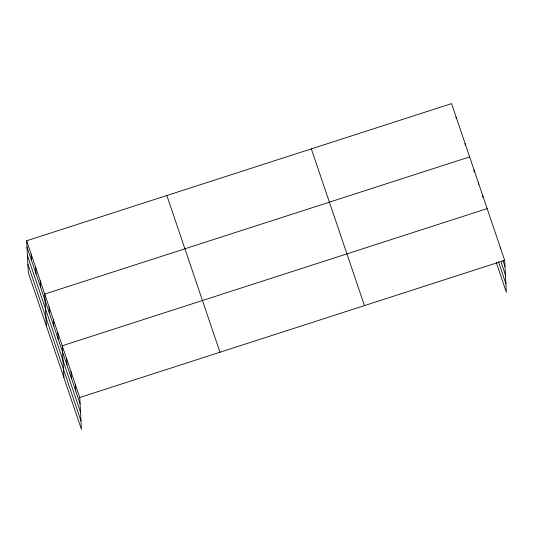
<?xml version="1.0" encoding="UTF-8"?>
<svg xmlns="http://www.w3.org/2000/svg" width="533" height="533" viewBox="0 0 533 533"><rect width="100%" height="100%" fill="white"/><g stroke="black" fill="none" stroke-linecap="round" stroke-linejoin="round"><path stroke-width="0.8" d="M26.65 240.776L79.757 397.498L81.429 429.391L28.322 272.669L26.65 240.776L451.571 103.609L504.678 260.331L506.35 292.224L496.296 262.562M469.626 156.895L44.705 294.056L46.378 325.956M487.155 208.61L62.234 345.777L63.907 377.677M79.757 397.498L504.678 260.331M502.945 260.524L505.004 266.607M501.067 262.129L505.451 275.061M498.435 261.716L505.904 283.769M311.345 148.874L364.452 305.596M166.876 195.511L219.982 352.233M26.976 247.046L80.09 403.774M27.423 255.5L80.53 412.229M27.876 264.215L80.989 420.937M500.294 247.399L500.38 248.971M482.771 195.684L482.851 197.25M478.387 182.752L478.474 184.318M474.01 169.82L474.13 172.179M465.116 143.57L465.196 145.143M456.081 116.927L456.168 118.499M75.38 384.566L75.706 390.842M70.996 371.634L71.322 377.91M66.612 358.709L66.945 364.985M57.85 332.845L58.177 339.121M53.467 319.92L53.8 326.196M49.089 306.988L49.416 313.264M40.195 280.738L40.521 287.014M35.678 267.419L36.004 273.689M31.167 254.094L31.494 260.37"/></g></svg>
